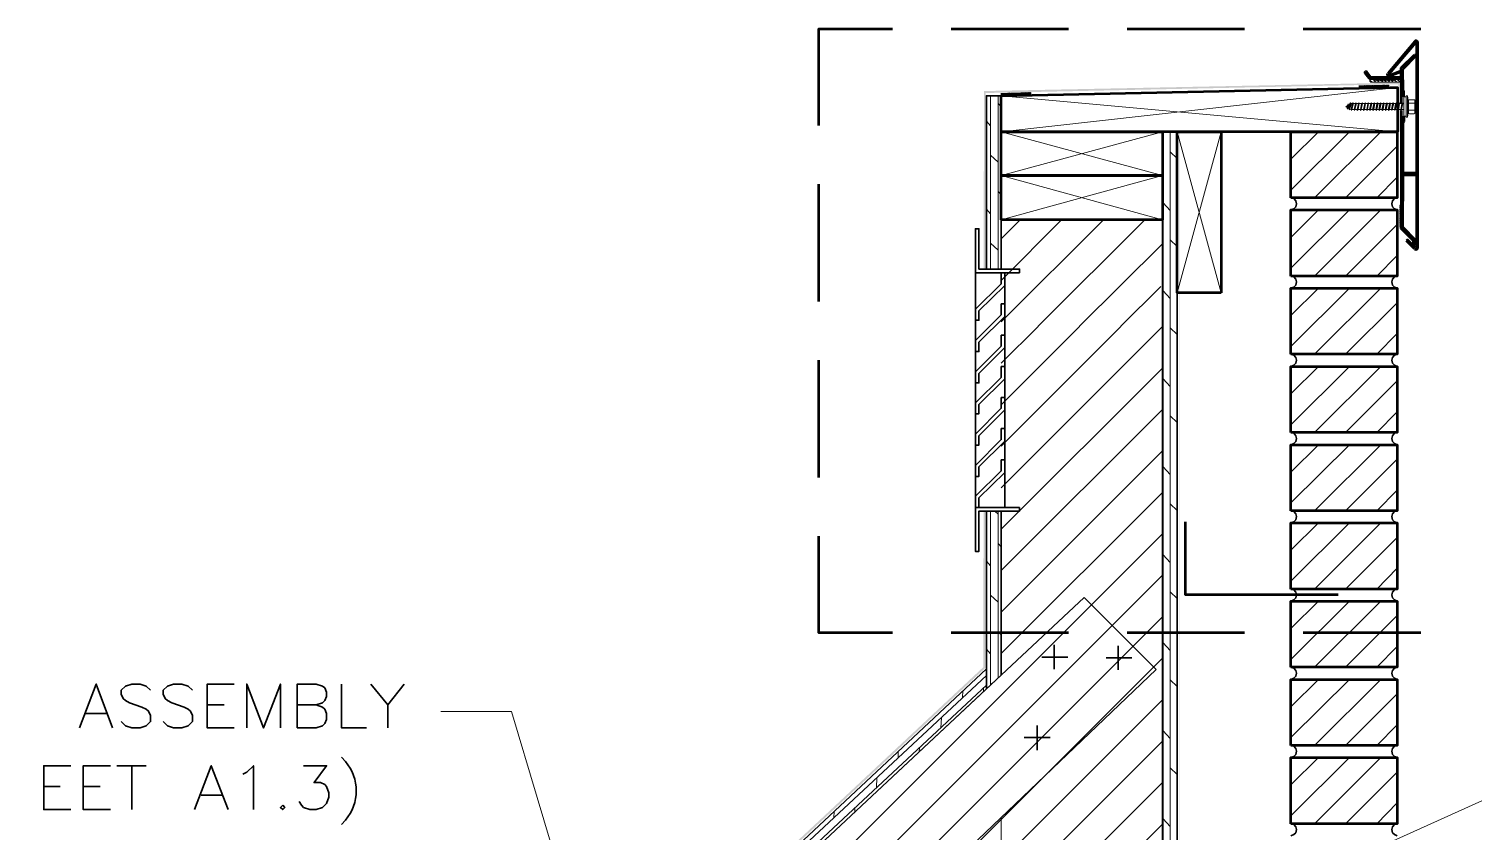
# Model space of a CAD drawing. Header units: inches. Extents: x 5 to 516, y -193 to 129.
# Drawn here: x 32.216 to 36.317, y -174.215 to -171.936 of the extents above; entities that cross this region are included whole.
import ezdxf

# ---------------------------------------------------------------- set-up
doc = ezdxf.new("R2010")
doc.units = ezdxf.units.IN
doc.header["$MEASUREMENT"] = 0
doc.layers.add('PDF7_Geometry', color=7, linetype='Continuous')
doc.layers.add('PDF7_Solid Fills', color=7, linetype='Continuous')

msp = doc.modelspace()

# ---------------------------------------------------------------- hatches: boundary and pattern name
at = {"layer": 'PDF7_Solid Fills', "transparency": 33554559}
for points in [[(34.9268853, -172.6180045), (34.9324409, -172.6180045), (34.9324418, -172.1180045), (36.0779975, -172.089117), (34.9279964, -172.112449)], [(36.0779974, -172.0891156), (34.9324418, -172.1180045), (36.0779974, -172.0935601), (36.1046638, -172.0935611), (36.1046627, -172.2280055), (36.109107, -172.2280057), (36.1091082, -172.0891168)], [(34.9257731, -173.7491172), (34.9313287, -173.7513394), (34.9313296, -173.3057838), (34.9268842, -173.3057838)], [(31.4013294, -176.5324494), (31.4002183, -176.538005), (31.9302195, -176.5580059), (34.9257754, -173.7491161), (31.9279961, -176.5535605)]]:
    msp.add_hatch(color=256, dxfattribs=at).paths.add_polyline_path(points)

# ---------------------------------------------------------------- linework, layer by layer
at = {"layer": 'PDF7_Geometry', "lineweight": 50}
for points in [[(34.4591073, -172.2102286), (34.4591073, -171.9357842), (34.6679962, -171.9357842)], [(34.8346634, -171.9357829), (35.1679968, -171.9357829)], [(35.3346635, -171.9357829), (35.6679968, -171.9357829)], [(35.8346635, -171.9357829), (36.1679969, -171.9357829)], [(36.1602186, -171.9746726), (36.1591075, -171.9713393), (36.1546631, -171.9691171), (36.1513297, -171.9713393), (36.0746631, -172.0624504)], [(36.1568863, -171.9746713), (36.1557752, -171.9746713), (36.1557752, -171.9735602), (36.1546641, -171.9746713), (36.0779974, -172.0646713)], [(36.1502183, -172.5602281), (36.1546627, -172.5624503), (36.1591072, -172.5602281), (36.1602183, -172.5568948), (36.1602183, -171.9746725)], [(36.1524395, -172.5568937), (36.1546617, -172.5580048), (36.1557728, -172.5568937), (36.1568839, -172.5557826), (36.1568839, -171.9746715)], [(36.1124413, -172.046894), (36.1502191, -172.0091162)], [(36.1535519, -172.0135598), (36.1168852, -172.0502265)], [(36.1502198, -172.0091155), (36.1535531, -172.0091155), (36.1546643, -172.0113377), (36.1535531, -172.01356)], [(36.0213294, -172.075784), (36.0102183, -172.0613396)], [(36.0102187, -172.061339), (36.0102187, -172.0591168), (36.0113298, -172.0568946), (36.0135521, -172.0568946), (36.0146632, -172.0580057)], [(36.0257736, -172.0724497), (36.0146625, -172.0580052)], [(36.0257736, -172.0780039), (36.0213292, -172.0757816)], [(36.0313301, -172.0780039), (36.0257745, -172.0780039)], [(36.0268858, -172.0735596), (36.0257747, -172.0724485)], [(36.109107, -172.0735596), (36.0268848, -172.0735596)], [(36.092441, -172.0768939), (36.0902188, -172.0802273), (36.0868855, -172.0768939), (36.0846633, -172.0802273), (36.082441, -172.0768939), (36.0791077, -172.0802273), (36.0768855, -172.0768939), (36.0746633, -172.0802273), (36.072441, -172.0768939), (36.0691077, -172.0802273), (36.0668855, -172.0768939), (36.0646633, -172.0802273), (36.0613299, -172.0768939), (36.0591077, -172.0802273), (36.0568855, -172.0768939), (36.0535521, -172.0802273), (36.0513299, -172.0768939), (36.0491077, -172.0802273), (36.0457744, -172.0768939), (36.0435521, -172.0802273), (36.0413299, -172.0768939), (36.0379966, -172.0802273), (36.0357744, -172.0768939), (36.0335521, -172.0802273)], [(36.0802193, -172.0702275), (36.0757748, -172.0702275), (36.0735526, -172.0668942), (36.0746637, -172.0624498)], [(36.077996, -172.064671), (36.077996, -172.0668932), (36.0791071, -172.0668932), (36.1091071, -172.0557821), (36.1102182, -172.0591154), (36.0802182, -172.0702265)], [(36.0924399, -172.0768939), (36.0946621, -172.0802273), (36.0968843, -172.078005)], [(36.1124403, -172.0813372), (36.1113292, -172.079115), (36.109107, -172.0780039), (36.0968848, -172.0780039)], [(36.109108, -172.0735609), (36.1113302, -172.0724498), (36.1124413, -172.0702275), (36.1124413, -172.0480053)], [(36.1124413, -172.0480062), (36.1124413, -172.0468951)], [(36.1124413, -172.0813382), (36.1124413, -172.1480049)], [(36.1179955, -172.109116), (36.1168844, -172.0502271)], [(36.1202176, -172.129117), (36.1202176, -172.1124503), (36.1179954, -172.1102281)], [(36.1179955, -172.1102282), (36.1179955, -172.1091171)], [(36.1124413, -172.1680059), (36.1124413, -172.4368948)], [(36.1202176, -172.1991157), (36.1179954, -172.2013379)], [(36.1179955, -172.20245), (36.1179955, -172.2013389)], [(36.1179955, -172.344671), (36.1179955, -172.2024488)], [(36.1202176, -172.1835608), (36.1202176, -172.1991163)], [(36.1168856, -172.4991171), (36.1179967, -172.3524504)], [(36.1179955, -172.3524496), (36.1179955, -172.3513385), (36.1191066, -172.3513385)], [(36.1191077, -172.3457832), (36.1179966, -172.3457832), (36.1179966, -172.3446721)], [(36.1524397, -172.3513388), (36.1546619, -172.3502277), (36.1546619, -172.3468943), (36.1524397, -172.3457832), (36.1191063, -172.3457832)], [(36.1524397, -172.3513374), (36.1191063, -172.3513374)], [(34.4591073, -172.7102287), (34.4591073, -172.3768953)], [(36.1124401, -172.4991172), (36.1135512, -172.4980061), (36.1102179, -172.4957839), (36.1135512, -172.4924505), (36.1102179, -172.4902283), (36.1135512, -172.4880061), (36.1102179, -172.4846727), (36.1135512, -172.4824505), (36.1102179, -172.4802283), (36.1135512, -172.476895), (36.1102179, -172.4746727), (36.1135512, -172.4724505), (36.1102179, -172.4702283), (36.1135512, -172.466895), (36.1102179, -172.4646727), (36.1135512, -172.4624505), (36.1102179, -172.4591172), (36.1135512, -172.456895), (36.1102179, -172.4546727), (36.1135512, -172.4513394), (36.1102179, -172.4491172), (36.1135512, -172.446895), (36.1102179, -172.4435616), (36.1135512, -172.4413394), (36.1102179, -172.4391172), (36.1124401, -172.436895)], [(36.1479954, -172.5391166), (36.1479954, -172.5380055), (36.1124399, -172.50245)], [(36.1124413, -172.5013392), (36.1124413, -172.499117)], [(36.1124413, -172.5024492), (36.1124413, -172.5013381)], [(36.1179955, -172.500227), (36.1168844, -172.4991159)], [(36.1535519, -172.5357834), (36.1179963, -172.5002278)], [(36.1524397, -172.5568948), (36.1302175, -172.5346726), (36.1279952, -172.5380059)], [(36.1502198, -172.5602269), (36.1279976, -172.5380046)], [(36.1535519, -172.535783), (36.1535519, -172.5468941), (36.1468852, -172.5491163), (36.1479963, -172.5391163)], [(34.4591073, -173.2102287), (34.4591073, -172.8768954)], [(35.9335518, -173.5435621), (35.5002184, -173.5435621), (35.5002184, -173.3357843)], [(34.6679967, -173.6513389), (34.4591078, -173.6513389), (34.4591078, -173.3768944)], [(35.1679968, -173.6513389), (34.8346634, -173.6513389)], [(35.6679968, -173.6513389), (35.3346635, -173.6513389)], [(36.1679969, -173.6513389), (35.8346635, -173.6513389)]]:
    msp.add_lwpolyline(points, dxfattribs=at)
at = {"layer": 'PDF7_Geometry', "lineweight": 15}
for points in [[(36.0302179, -172.0868947), (36.0235512, -172.0813391)], [(36.1124414, -172.0868947), (36.0268858, -172.0868947), (36.0235525, -172.0846724), (36.0235525, -172.0813391), (36.0268858, -172.0780058)], [(36.0335522, -172.0802283), (36.03133, -172.078006)], [(36.0402186, -172.0868947), (36.033552, -172.080228)], [(36.0502194, -172.0868947), (36.0435527, -172.080228)], [(36.06133, -172.0868947), (36.0535522, -172.080228)], [(36.0713307, -172.0868947), (36.063553, -172.080228)], [(36.0802193, -172.0868947), (36.0735526, -172.080228)], [(36.0902177, -172.0868947), (36.0835511, -172.080228)], [(36.1002185, -172.0868947), (36.0924407, -172.080228)], [(36.1102192, -172.0868947), (36.1024414, -172.080228)], [(34.9768842, -172.1213387), (34.9813287, -172.1257831), (34.9868842, -172.1191164)], [(34.9768843, -172.1235609), (34.9791065, -172.1257831), (34.9846621, -172.1191164)], [(34.9768844, -172.1191167), (34.9768844, -172.1180056)], [(36.1013289, -172.2280053), (34.9768844, -172.1257831), (34.9835511, -172.1191164)], [(34.9768844, -172.123561), (34.9813288, -172.1191165)], [(34.9768844, -172.1213388), (34.9791066, -172.1191166)], [(36.1024406, -172.1024496), (34.976885, -172.2280051)], [(34.9768864, -172.1191164), (34.9835531, -172.1257831), (34.9891086, -172.1191164)], [(34.9779951, -172.1191164), (34.9857729, -172.1257831), (34.9913285, -172.1191164)], [(34.9802195, -172.1191164), (34.9879973, -172.1257831), (34.9935529, -172.1191164)], [(34.9902172, -172.1257831), (34.9824394, -172.1191164)], [(34.9924416, -172.1257831), (34.9846638, -172.1191164)], [(34.9946637, -172.1257831), (34.9868859, -172.1191164)], [(34.9891073, -172.1257831), (34.9957739, -172.1180053)], [(34.9968858, -172.1257831), (34.9891081, -172.1191164)], [(34.9913294, -172.1257831), (34.9979961, -172.1180053)], [(34.999108, -172.1257831), (34.9913302, -172.1191164)], [(34.9935515, -172.1257831), (35.0002182, -172.1180053)], [(35.0013301, -172.1257831), (34.9935523, -172.1191164)], [(34.9957736, -172.1257831), (35.0024403, -172.1180053)], [(35.0035522, -172.1246709), (34.9968856, -172.1180042)], [(34.9979958, -172.1257831), (35.0046624, -172.1180053)], [(35.0057744, -172.1246709), (34.9991077, -172.1180042)], [(35.0002179, -172.1257831), (35.0068846, -172.1180053)], [(35.0079965, -172.1246709), (35.0013298, -172.1180042)], [(35.00244, -172.1246709), (35.0091067, -172.1180042)], [(35.0102186, -172.1246709), (35.003552, -172.1180042)], [(35.0046622, -172.1246709), (35.0113288, -172.1180042)], [(35.0124408, -172.1246709), (35.0057741, -172.1180042)], [(35.0068843, -172.1246709), (35.013551, -172.1180042)], [(35.0146629, -172.1246709), (35.0079962, -172.1180042)], [(35.0091064, -172.1246709), (35.0157731, -172.1180042)], [(35.016885, -172.1246709), (35.0102184, -172.1180042)], [(35.0113308, -172.1246709), (35.0179975, -172.1180042)], [(35.0191072, -172.1246709), (35.0124405, -172.1180042)], [(35.0135507, -172.1246709), (35.0202174, -172.1180042)], [(35.0213293, -172.1246709), (35.0146626, -172.1180042)], [(35.0157751, -172.1246709), (35.0224418, -172.1180042)], [(35.0235514, -172.1246709), (35.0168848, -172.1180042)], [(35.017995, -172.1246709), (35.0246616, -172.1180042)], [(35.0257736, -172.1246709), (35.0191069, -172.1180042)], [(35.0202194, -172.1246709), (35.026886, -172.1180042)], [(35.0279957, -172.1246709), (35.021329, -172.1180042)], [(35.0224415, -172.1246709), (35.0291082, -172.1180042)], [(35.0302178, -172.1246709), (35.0235512, -172.1180042)], [(35.0246636, -172.1246709), (35.0313303, -172.1180042)], [(35.03244, -172.1246709), (35.0257733, -172.1180042)], [(35.0268858, -172.1246709), (35.0335524, -172.1180042)], [(35.0346621, -172.1246709), (35.0279954, -172.1180042)], [(35.0291079, -172.1246709), (35.0346634, -172.1180042)], [(35.0368842, -172.1246709), (35.0302176, -172.1180042)], [(35.03133, -172.1246709), (35.0368856, -172.1180042)], [(35.0324419, -172.1180042), (35.0391086, -172.1246709), (35.0457753, -172.1180042)], [(35.0335522, -172.1246709), (35.0391077, -172.1180042)], [(35.0346618, -172.1180042), (35.0413285, -172.1246709), (35.0479952, -172.1168931)], [(35.0357743, -172.1246709), (35.0413298, -172.1180042)], [(35.0368862, -172.1180042), (35.0435529, -172.1246709), (35.0502195, -172.1168931)], [(35.0379964, -172.1246709), (35.043552, -172.1180042)], [(35.0391061, -172.1180042), (35.0457727, -172.1246709), (35.0524394, -172.1168931)], [(35.0413305, -172.1180042), (35.0479971, -172.1246709), (35.0546638, -172.1168931)], [(35.0435526, -172.1180042), (35.0502193, -172.1246709), (35.0568859, -172.1168931)], [(35.0457747, -172.1180042), (35.0524414, -172.1246709), (35.0591081, -172.1168931)], [(35.0479969, -172.1180042), (35.0546635, -172.1246709), (35.0613302, -172.1168931)], [(35.050219, -172.1168943), (35.0568857, -172.123561), (35.0613301, -172.1191165)], [(35.0602177, -172.123561), (35.05244, -172.1168943)], [(35.0546633, -172.1168943), (35.0613299, -172.123561), (35.0613299, -172.1224499)], [(35.0613299, -172.1213388), (35.0568855, -172.1168944)], [(35.0613299, -172.1191167), (35.0591077, -172.1168945)], [(35.0591078, -172.123561), (35.06133, -172.1213387)], [(35.9935513, -172.098005), (36.000218, -172.1046717), (36.0057735, -172.098005)], [(35.9935514, -172.1002273), (35.9979959, -172.1046717), (36.0035514, -172.098005)], [(35.9935515, -172.1024495), (35.9957737, -172.1046717), (36.0013293, -172.098005)], [(35.9935516, -172.0980053), (35.9935516, -172.0968942)], [(35.9935516, -172.1046717), (35.9991072, -172.098005)], [(35.9935516, -172.1024496), (35.997996, -172.0980051)], [(35.9935516, -172.1002275), (35.9957738, -172.0980052)], [(36.0024401, -172.1046717), (35.9946623, -172.098005)], [(36.0046623, -172.1046717), (35.9968845, -172.098005)], [(36.0068844, -172.1046717), (35.9991066, -172.098005)], [(36.0091065, -172.1046717), (36.0013287, -172.098005)], [(36.0013302, -172.1046717), (36.0079969, -172.0968939)], [(36.0035523, -172.1046717), (36.010219, -172.0968939)], [(36.0113309, -172.1046717), (36.0035531, -172.098005)], [(36.0135508, -172.1046717), (36.005773, -172.098005)], [(36.0057745, -172.1046717), (36.0124411, -172.0968939)], [(36.0079966, -172.1046717), (36.0146633, -172.0968939)], [(36.0157752, -172.1035618), (36.0079974, -172.0968951)], [(36.017995, -172.1035618), (36.0102173, -172.0968951)], [(36.0102187, -172.1046717), (36.0168854, -172.0968939)], [(36.0124408, -172.1046717), (36.0191075, -172.0968939)], [(36.0202194, -172.1035618), (36.0124417, -172.0968951)], [(36.014663, -172.1035618), (36.0213296, -172.0968951)], [(36.0224416, -172.1035618), (36.0146638, -172.0968951)], [(36.0168851, -172.1035618), (36.0235518, -172.0968951)], [(36.0246637, -172.1035618), (36.017997, -172.0968951)], [(36.0191072, -172.1035618), (36.0257739, -172.0968951)], [(36.0268858, -172.1035618), (36.0202192, -172.0968951)], [(36.0213294, -172.1035618), (36.027996, -172.0968951)], [(36.029108, -172.1035618), (36.0224413, -172.0968951)], [(36.0235515, -172.1035618), (36.0302182, -172.0968951)], [(36.0313301, -172.1035618), (36.0246634, -172.0968951)], [(36.0257736, -172.1035618), (36.0324403, -172.0968951)], [(36.0335522, -172.1035618), (36.0268856, -172.0968951)], [(36.0279958, -172.1035618), (36.0346624, -172.0968951)], [(36.0357744, -172.1035618), (36.0291077, -172.0968951)], [(36.0302179, -172.1035618), (36.0368846, -172.0968951)], [(36.0379965, -172.1035618), (36.0313298, -172.0968951)], [(36.03244, -172.1035618), (36.0391067, -172.0968951)], [(36.0402186, -172.1035618), (36.033552, -172.0968951)], [(36.0346622, -172.1035618), (36.0413288, -172.0968951)], [(36.0424408, -172.1035618), (36.0357741, -172.0968951)], [(36.0368843, -172.1035618), (36.043551, -172.0968951)], [(36.0446629, -172.1035618), (36.0379962, -172.0968951)], [(36.0391087, -172.1035618), (36.0457754, -172.0968951)], [(36.046885, -172.1035618), (36.0402184, -172.0968951)], [(36.0413286, -172.1035618), (36.0479952, -172.0968951)], [(36.0491072, -172.1035618), (36.0424405, -172.0968951)], [(36.043553, -172.1035618), (36.0491085, -172.0968951)], [(36.0513293, -172.1035618), (36.0446626, -172.0968951)], [(36.0457728, -172.1035618), (36.0513284, -172.0968951)], [(36.0468848, -172.0968951), (36.0535514, -172.1035618), (36.0602181, -172.095784)], [(36.0479972, -172.1035618), (36.0535528, -172.0968951)], [(36.0491069, -172.0968951), (36.0557736, -172.1035618), (36.0624402, -172.095784)], [(36.0502194, -172.1035618), (36.0557749, -172.0968951)], [(36.051329, -172.0968951), (36.0579957, -172.1035618), (36.0646624, -172.095784)], [(36.0524415, -172.1035618), (36.057997, -172.0968951)], [(36.0535511, -172.0968951), (36.0602178, -172.1035618), (36.0668845, -172.095784)], [(36.0557733, -172.0968951), (36.0624399, -172.1035618), (36.0691066, -172.095784)], [(36.0579954, -172.0968951), (36.0646621, -172.1035618), (36.0713287, -172.095784)], [(36.0602198, -172.0957829), (36.0668865, -172.1024496), (36.0735531, -172.0957829)], [(36.0624397, -172.0957829), (36.0691063, -172.1024496), (36.075773, -172.0957829)], [(36.0646641, -172.0957829), (36.0713307, -172.1024496), (36.0779974, -172.0957829)], [(36.0668839, -172.0957829), (36.0735506, -172.1024496), (36.0779951, -172.0980051)], [(36.0691083, -172.0957829), (36.075775, -172.1024496), (36.0779972, -172.1002274)], [(36.0713305, -172.0957829), (36.0779971, -172.1024496), (36.0779971, -172.1013385)], [(36.0779971, -172.1002275), (36.0735527, -172.095783)], [(36.0779971, -172.0980053), (36.0757749, -172.0957831)], [(34.9468845, -172.6180045), (34.9468845, -172.1257823)], [(34.9768844, -172.1568929), (34.9679955, -172.1480041)], [(34.9679959, -172.6180045), (34.9679959, -172.1257823)], [(35.9579963, -172.1580064), (35.9591074, -172.1546731), (35.9557741, -172.1568953)], [(35.9557754, -172.1568929), (35.9579976, -172.1580041)], [(35.9579952, -172.1580051), (35.9602174, -172.1635607), (35.9624397, -172.1602274)], [(35.9624406, -172.1602265), (35.9635517, -172.1524487), (35.9624406, -172.1491153), (35.9591072, -172.1546709)], [(35.9624395, -172.1491166), (35.9602173, -172.1635611)], [(35.9624395, -172.1602273), (35.9635506, -172.1613384)], [(35.9646638, -172.1513394), (35.9635527, -172.1613394), (35.9646638, -172.1657838), (35.966886, -172.1635616), (35.9702193, -172.1646727)], [(35.9646639, -172.1513387), (35.9635528, -172.1524499)], [(35.9668847, -172.16356), (35.9702181, -172.1480044), (35.969107, -172.1457822), (35.9646625, -172.1513378)], [(35.9691081, -172.1457823), (35.9646637, -172.1657823)], [(35.9702181, -172.1480044), (35.9735514, -172.1480044)], [(35.9702181, -172.1646715), (35.9713292, -172.1680049), (35.9724403, -172.1646715)], [(35.9735524, -172.1480044), (35.9702191, -172.1646711)], [(35.9713303, -172.1680059), (35.9757747, -172.1457836), (35.9735525, -172.1480059)], [(35.98244, -172.1480044), (35.9768845, -172.1480044), (35.97244, -172.1646711)], [(35.9724402, -172.1646715), (35.9791069, -172.1646715)], [(35.9757745, -172.1457823), (35.9768857, -172.1480045)], [(35.9768845, -172.1646715), (35.9791067, -172.1657826)], [(35.9835531, -172.1468945), (35.9779976, -172.1480056)], [(35.9791066, -172.1646715), (35.9802177, -172.1680049), (35.9813288, -172.1646715)], [(35.9824409, -172.1480044), (35.9791076, -172.1646711)], [(35.9802188, -172.1680059), (35.9846632, -172.1457836), (35.982441, -172.1480059)], [(35.985773, -172.1480044), (35.9813286, -172.1646711)], [(35.9813287, -172.1646715), (35.9879954, -172.1646715)], [(35.9846631, -172.1457823), (35.9857742, -172.1480045), (35.9913297, -172.1480045)], [(35.9913295, -172.1480044), (35.9879961, -172.1646711)], [(35.9879974, -172.1680059), (35.993553, -172.1457836), (35.9913307, -172.1480059)], [(35.9879974, -172.1646715), (35.9879974, -172.1680049), (35.9902196, -172.1646715)], [(35.9902173, -172.1646715), (35.9968839, -172.1646715)], [(35.9935516, -172.1480044), (35.9902183, -172.1646711)], [(35.9935516, -172.1457823), (35.9935516, -172.1480045), (36.0002183, -172.1480045)], [(36.000218, -172.1480044), (35.9968847, -172.1646711)], [(35.9968859, -172.1680059), (36.0024415, -172.1457836), (36.0002193, -172.1480059)], [(35.9968859, -172.1646715), (35.9968859, -172.1680049), (35.9991081, -172.1646715)], [(36.0024401, -172.1480044), (35.9991068, -172.1646711)], [(35.9991081, -172.1646715), (36.0057747, -172.1646715)], [(36.0024401, -172.1457823), (36.0024401, -172.1480045), (36.0091068, -172.1480045)], [(36.0091065, -172.1480044), (36.0057732, -172.1646711)], [(36.0057745, -172.1680059), (36.01133, -172.1457836), (36.0091078, -172.1480059)], [(36.0057745, -172.1646715), (36.0057745, -172.1680049), (36.0079967, -172.1646715)], [(36.0079966, -172.1646715), (36.0146633, -172.1646715)], [(36.0113309, -172.1480044), (36.0079976, -172.1646711)], [(36.0113309, -172.1457823), (36.0113309, -172.1480045), (36.0179976, -172.1480045)], [(36.017995, -172.1480044), (36.0146617, -172.1646711)], [(36.014663, -172.1680059), (36.0202185, -172.1457836), (36.0179963, -172.1480059)], [(36.014663, -172.1646715), (36.014663, -172.1680049), (36.0168852, -172.1646715)], [(36.0168851, -172.1646715), (36.0224407, -172.1646715)], [(36.0202194, -172.1480044), (36.0168861, -172.1646711)], [(36.0202194, -172.1457823), (36.0202194, -172.1480045), (36.0268861, -172.1480045)], [(36.0268858, -172.1480044), (36.0224414, -172.1646711)], [(36.0224416, -172.1646715), (36.0235527, -172.1680049), (36.0257749, -172.1646715)], [(36.0235515, -172.1680059), (36.027996, -172.1457836), (36.0268848, -172.1480059)], [(36.0257736, -172.1646715), (36.0313292, -172.1646715)], [(36.029108, -172.1480044), (36.0257746, -172.1646711)], [(36.0279958, -172.1457823), (36.0291069, -172.1480045), (36.0346624, -172.1480045)], [(36.0346622, -172.1480044), (36.0313288, -172.1646711)], [(36.0313301, -172.1646715), (36.0324412, -172.1680049), (36.0346634, -172.1646715)], [(36.03244, -172.1680059), (36.0368845, -172.1457836), (36.0346623, -172.1480059)], [(36.0346622, -172.1646715), (36.0402177, -172.1646715)], [(36.0379965, -172.1480044), (36.0346632, -172.1646711)], [(36.0368843, -172.1457823), (36.0379954, -172.1480045), (36.043551, -172.1480045)], [(36.0402186, -172.1646715), (36.0413297, -172.1680049), (36.043552, -172.1646715)], [(36.043553, -172.1480044), (36.0402196, -172.1646711)], [(36.0413286, -172.1680059), (36.045773, -172.1457836), (36.0435508, -172.1480059)], [(36.046885, -172.1480044), (36.0435517, -172.1646711)], [(36.043553, -172.1646715), (36.0491085, -172.1646715)], [(36.0457728, -172.1457823), (36.0468839, -172.1480045), (36.0524395, -172.1480045)], [(36.0491072, -172.1646715), (36.0502183, -172.1680049), (36.0524405, -172.1646715)], [(36.0524415, -172.1480044), (36.0491082, -172.1646711)], [(36.0502194, -172.1680059), (36.0546638, -172.1457836), (36.0524416, -172.1480059)], [(36.0557736, -172.1480044), (36.0524402, -172.1646711)], [(36.0524415, -172.1646715), (36.057997, -172.1646715)], [(36.0546636, -172.1457823), (36.0557747, -172.1480045), (36.0613303, -172.1480045)], [(36.0579957, -172.1646715), (36.0591068, -172.1680049), (36.061329, -172.1646715)], [(36.06133, -172.1480044), (36.0579967, -172.1646711)], [(36.0591079, -172.1680059), (36.0635523, -172.1457836), (36.0613301, -172.1480059)], [(36.0646621, -172.1480044), (36.0613287, -172.1646711)], [(36.06133, -172.1646715), (36.0668856, -172.1646715)], [(36.0635521, -172.1457823), (36.0646633, -172.1480045), (36.0702188, -172.1480045)], [(36.0702185, -172.1480044), (36.0668852, -172.1646711)], [(36.0668865, -172.1646715), (36.0679976, -172.1680049), (36.0702198, -172.1646715)], [(36.0679964, -172.1680059), (36.0724409, -172.1457836), (36.0702186, -172.1480059)], [(36.0735506, -172.1480044), (36.0702173, -172.1646711)], [(36.0702185, -172.1646715), (36.0757741, -172.1646715)], [(36.0724407, -172.1457823), (36.0735518, -172.1480045), (36.0791073, -172.1480045)], [(36.0791071, -172.1480044), (36.0757737, -172.1646711)], [(36.075775, -172.1646715), (36.0768861, -172.1680049), (36.0791083, -172.1646715)], [(36.0768849, -172.1680059), (36.0813294, -172.1457836), (36.0791072, -172.1480059)], [(36.0791071, -172.1646715), (36.0846626, -172.1646715)], [(36.0824414, -172.1480044), (36.0791081, -172.1646711)], [(36.0813292, -172.1457823), (36.0824403, -172.1480045), (36.0879959, -172.1480045)], [(36.0879956, -172.1480044), (36.0846623, -172.1646711)], [(36.0846635, -172.1646715), (36.0857746, -172.1680049), (36.0868858, -172.1646715)], [(36.0857735, -172.1680059), (36.0902179, -172.1457836), (36.0879957, -172.1480059)], [(36.0913299, -172.1480044), (36.0868855, -172.1646711)], [(36.0868857, -172.1646715), (36.0935523, -172.1646715)], [(36.0902177, -172.1457823), (36.0913288, -172.1480045), (36.0968844, -172.1480045)], [(36.0968841, -172.1480044), (36.0935508, -172.1646711)], [(36.0935521, -172.1646715), (36.0946632, -172.1680049), (36.0957743, -172.1646715)], [(36.0946643, -172.1680059), (36.0991087, -172.1457836), (36.0968865, -172.1480059)], [(36.1002185, -172.1480044), (36.095774, -172.1646711)], [(36.0957742, -172.1646715), (36.1024409, -172.1646715)], [(36.0991085, -172.1457823), (36.1002196, -172.1480045), (36.1057752, -172.1480045)], [(36.1024406, -172.1680059), (36.1079961, -172.1457836), (36.1057739, -172.1480059)], [(36.1024406, -172.1646715), (36.1024406, -172.1680049), (36.1046628, -172.1646715)], [(36.1057749, -172.1480044), (36.1024416, -172.1646711)], [(36.1046627, -172.1646715), (36.1113294, -172.1646715)], [(36.107997, -172.1480044), (36.1046637, -172.1646711)], [(36.107997, -172.1457823), (36.107997, -172.1480045), (36.1124415, -172.1480045)], [(36.1113291, -172.1680059), (36.1168847, -172.1457836), (36.1146624, -172.1480059)], [(36.1113291, -172.1646715), (36.1113291, -172.1680049), (36.1135513, -172.1646715)], [(36.1146634, -172.1480044), (36.1113301, -172.1646711)], [(36.1124413, -172.1480044), (36.1146635, -172.1480044)], [(36.1135512, -172.1646715), (36.1202179, -172.1646715)], [(36.1168856, -172.1480044), (36.1135522, -172.1646711)], [(36.1168856, -172.1457823), (36.1168856, -172.1480045), (36.1202189, -172.1480045)], [(36.1202176, -172.1835596), (36.1202176, -172.1291152), (36.1268843, -172.1291152)], [(36.1202176, -172.1602273), (36.1202176, -172.1646717)], [(36.1202176, -172.1646715), (36.1202176, -172.1680049)], [(36.1268863, -172.1257831), (36.1302196, -172.1257831)], [(36.1302196, -172.1868951), (36.1268863, -172.1868951), (36.1268863, -172.125784)], [(36.1302184, -172.1257831), (36.1335517, -172.1480053)], [(36.1302184, -172.1868951), (36.1302184, -172.125784)], [(36.1302194, -172.1868948), (36.1335527, -172.1657837), (36.1335527, -172.148006)], [(36.1335526, -172.1446723), (36.1335526, -172.1457834), (36.1357748, -172.1468945), (36.1491082, -172.1468945)], [(36.1335526, -172.1646714), (36.1335526, -172.1657826), (36.1357748, -172.1668937), (36.1491082, -172.1668937)], [(36.1335527, -172.1491159), (36.1335527, -172.1391159), (36.1335527, -172.1368937), (36.1357749, -172.1368937)], [(36.1335527, -172.1491166), (36.1335527, -172.1468944), (36.1357749, -172.1468944)], [(36.1357748, -172.1368938), (36.1491082, -172.1368938)], [(36.1491075, -172.1768945), (36.1513297, -172.1757834), (36.1513297, -172.1746723), (36.1513297, -172.1391167)], [(36.1513297, -172.1446724), (36.1513297, -172.1457835), (36.1491075, -172.1468946)], [(36.1513297, -172.1646715), (36.1513297, -172.1657826), (36.1491075, -172.1668938), (36.1513297, -172.1668938), (36.1513297, -172.169116)], [(36.1491076, -172.1368938), (36.1513298, -172.1368938), (36.1513298, -172.139116)], [(36.1491076, -172.1468945), (36.1513298, -172.1468945), (36.1513298, -172.1491167)], [(34.9468845, -172.2113386), (34.9346623, -172.1980052)], [(36.1202176, -172.1668937), (36.1202176, -172.1680048)], [(36.1202176, -172.1835608), (36.1268843, -172.1835608)], [(36.1335526, -172.1746722), (36.1335526, -172.1757833), (36.1357748, -172.1768944), (36.1491082, -172.1768944)], [(36.1335527, -172.1657837), (36.1335527, -172.1746726)], [(36.1335527, -172.1691158), (36.1335527, -172.1668936), (36.1357749, -172.1668936)], [(34.9768839, -172.4780052), (35.4346617, -172.3524496), (34.9768839, -172.2280051)], [(35.4346617, -172.2280057), (34.9768839, -172.3524501), (35.4346617, -172.4780057)], [(35.4368861, -182.8946732), (35.4368861, -172.2280057)], [(35.4568852, -182.8946732), (35.4568852, -172.2280057)], [(35.6013283, -172.2280057), (35.4768839, -172.6857835)], [(35.4768844, -172.2280057), (35.6013289, -172.6857835)], [(35.7991071, -172.3935602), (35.9657738, -172.2280046)], [(35.7991071, -172.3057826), (35.877996, -172.2280048)], [(35.8668856, -172.4157838), (36.0546633, -172.228006)], [(35.4768844, -172.3035604), (35.4568844, -172.2846715)], [(35.9546632, -172.4157838), (36.1013298, -172.2691171)], [(34.9679959, -172.3146711), (34.9468848, -172.2946711)], [(35.4368861, -172.3468931), (35.4346638, -172.345782)], [(36.043553, -172.4157838), (36.1013307, -172.3568949)], [(34.9768844, -172.406893), (34.9679955, -172.3980041)], [(34.9468845, -172.4613386), (34.9346623, -172.4480053)], [(35.4568852, -172.4513379), (35.4368852, -172.4302268)], [(35.7991071, -172.6157824), (35.9657738, -172.4502268)], [(35.7991071, -172.5280048), (35.877996, -172.450227)], [(35.8668856, -172.638006), (36.0546633, -172.4502282)], [(34.9768844, -172.7680041), (35.2668844, -172.4780041)], [(34.9768844, -172.6502266), (35.1479955, -172.4780044)], [(34.9768844, -172.5324491), (35.0302177, -172.4780046)], [(35.0813291, -172.780227), (35.3846625, -172.4780047)], [(35.9546632, -172.638006), (36.1013298, -172.4913393)], [(34.9679959, -172.5646711), (34.9468848, -172.5446711)], [(35.1991066, -172.780227), (35.4335511, -172.5468936)], [(35.4768844, -172.5535605), (35.4568844, -172.5346716)], [(35.4368861, -172.5968932), (35.4346638, -172.5957821)], [(36.043553, -172.638006), (36.1013307, -172.5791171)], [(35.3168864, -172.780227), (35.4302198, -172.6680047)], [(35.4568852, -172.7013379), (35.4368852, -172.6802268)], [(35.7991071, -172.8380047), (35.9657738, -172.6724491)], [(35.7991071, -172.7502271), (35.877996, -172.6724493)], [(35.8668856, -172.8602282), (36.0546633, -172.6724504)], [(35.9546632, -172.8602282), (36.1013298, -172.7135616)], [(34.9768844, -173.2391164), (35.4346622, -172.7813386)], [(34.9768844, -173.1213389), (35.3168844, -172.7813389)], [(34.9768844, -173.0035614), (35.1991066, -172.7813392)], [(34.9768844, -172.8857839), (35.0813288, -172.7813394)], [(35.4768844, -172.8035605), (35.4568844, -172.7846716)], [(36.043553, -172.8602282), (36.1013307, -172.8013393)], [(35.4368861, -172.8468932), (35.4346638, -172.8457821)], [(34.9768844, -173.3568939), (35.4346622, -172.8991162)], [(35.0013301, -174.7335601), (39.0824416, -172.8913377), (39.5824417, -172.8913377)], [(35.7991071, -173.0602269), (35.9657738, -172.8946713)], [(35.7991071, -172.9724493), (35.877996, -172.8946715)], [(35.8668856, -173.0824505), (36.0546633, -172.8946727)], [(35.4568852, -172.9513379), (35.4368852, -172.9302268)], [(35.9546632, -173.0824505), (36.1013298, -172.9357838)], [(34.9768844, -173.4746715), (35.4346622, -173.0168937)], [(36.043553, -173.0824505), (36.1013307, -173.0235616)], [(35.4768844, -173.0535605), (35.4568844, -173.0346716)], [(35.4368861, -173.0968932), (35.4346638, -173.0957821)], [(34.9768844, -173.592449), (35.4346622, -173.1346712)], [(35.7991071, -173.2824491), (35.9657738, -173.1168936)], [(35.7991071, -173.1946715), (35.877996, -173.1168937)], [(35.8668856, -173.3046727), (36.0546633, -173.1168949)], [(35.4568852, -173.2013379), (35.4368852, -173.1802268)], [(35.9546632, -173.3046727), (36.1013298, -173.158006)], [(34.9768844, -173.7102288), (35.4346622, -173.252451)], [(36.043553, -173.3046727), (36.1013307, -173.2457838)], [(34.9468845, -173.7991163), (34.9468845, -173.3057829)], [(34.9679959, -173.3146712), (34.959107, -173.3057823)], [(34.9679959, -173.7791171), (34.9679959, -173.3057838)], [(35.4768844, -173.3035605), (35.4568844, -173.2846716)], [(35.4368861, -173.3468932), (35.4346638, -173.3457821)], [(35.7991071, -173.5046714), (35.9657738, -173.3391158)], [(35.7991071, -173.4168938), (35.877996, -173.339116)], [(35.8668856, -173.526895), (36.0546633, -173.3391172)], [(32.0635518, -176.7413388), (35.4346631, -173.3702276)], [(35.9546632, -173.526895), (36.1013298, -173.3802283)], [(34.9768844, -173.406893), (34.9679955, -173.3980042)], [(35.4568852, -173.4513379), (35.4368852, -173.4302268)], [(34.9468845, -173.4613387), (34.9346623, -173.4480053)], [(36.043553, -173.526895), (36.1013307, -173.4680061)], [(32.1768851, -176.7457831), (35.4346631, -173.4880051)], [(35.4168839, -173.7557829), (35.2124394, -173.5513384), (31.8135504, -176.7313387)], [(34.9679959, -173.5646712), (34.9468848, -173.5446712)], [(35.4768844, -173.5535605), (35.4568844, -173.5346716)], [(35.4368861, -173.5968932), (35.4346638, -173.5957821)], [(35.7991071, -173.7268936), (35.9657738, -173.561338)], [(35.7991071, -173.639116), (35.877996, -173.5613382)], [(35.8668856, -173.7491172), (36.0546633, -173.5613394)], [(32.4513285, -176.5891172), (35.4346622, -173.6057835)], [(35.9546632, -173.7491172), (36.1013298, -173.6024505)], [(34.9768844, -173.6568931), (34.9679955, -173.6480042)], [(35.4568852, -173.701338), (35.4368852, -173.6802269)], [(34.9468845, -173.7113387), (34.9346623, -173.6980054)], [(36.043553, -173.7491172), (36.1013307, -173.6902283)], [(32.5646618, -176.5935614), (35.434662, -173.7235613)], [(31.7624405, -176.7302282), (34.934663, -173.7724501)], [(31.7913282, -176.7313392), (34.9346619, -173.8002279)], [(34.9502188, -173.7968942), (34.9468855, -173.7946719)], [(35.4768844, -173.8035606), (35.4568844, -173.7846717)], [(35.7991071, -173.9491159), (35.9657738, -173.7835603)], [(35.7991071, -173.8613383), (35.877996, -173.7835605)], [(35.8668856, -173.9713394), (36.0546633, -173.7835616)], [(32.6779973, -176.5980057), (35.4346642, -173.8413388)], [(34.8668855, -173.8346727), (34.8679966, -173.8157838)], [(34.9268853, -173.8180055), (34.9268853, -173.8080055)], [(35.4368861, -173.8468933), (35.4346638, -173.8457822)], [(35.9546632, -173.9713394), (36.1013298, -173.8246728)], [(33.8046634, -174.6080062), (33.5857745, -173.8746729), (33.3857745, -173.8746729)], [(34.8057735, -173.9213381), (34.8068846, -173.8924492)], [(36.043553, -173.9713394), (36.1013307, -173.9124505)], [(32.7924405, -176.6024499), (35.4346628, -173.9591163)], [(35.4568852, -173.951338), (35.4368852, -173.9302269)], [(34.6846616, -174.0057836), (34.6846616, -173.9880058)], [(34.7435515, -173.9891165), (34.7446626, -173.9780054)], [(35.7991071, -174.1713381), (35.9657738, -174.0057825)], [(35.7991071, -174.0835605), (35.877996, -174.0057827)], [(35.8668856, -174.1935617), (36.0546633, -174.0057839)], [(35.4768844, -174.0535606), (35.4568844, -174.0346717)], [(35.9546632, -174.1935617), (36.1013298, -174.046895)], [(32.9057738, -176.6068942), (35.4346628, -174.0768941)], [(34.6224419, -174.0913391), (34.623553, -174.0624502)], [(35.4368861, -174.0968933), (35.4346638, -174.0957822)], [(34.5013301, -174.1757824), (34.5024412, -174.1591157)], [(34.5613299, -174.1602274), (34.5613299, -174.1491163)], [(36.043553, -174.1935617), (36.1013307, -174.1346728)], [(33.019107, -176.6113385), (35.4346628, -174.1946716)], [(34.9768844, -174.1768946), (34.9768844, -176.9780058)], [(35.4568852, -174.201338), (35.4368852, -174.1802269)]]:
    msp.add_lwpolyline(points, dxfattribs=at)
at = {"layer": 'PDF7_Geometry', "lineweight": 50}
for points in [[(34.9768844, -172.2280057), (34.9768844, -172.1257835), (36.0813289, -172.1024501), (36.10244, -172.1024501), (36.10244, -172.2280057)], [(34.9768839, -172.3524501), (34.9768839, -172.2280057), (35.4346617, -172.2280057), (35.4346617, -172.3524501)], [(35.6013289, -172.6857835), (35.4768844, -172.6857835), (35.4768844, -172.2280057), (35.6013289, -172.2280057)], [(35.7991071, -172.4157835), (35.7991071, -172.2280057), (36.1013294, -172.2280057), (36.1013294, -172.4157835)], [(34.9768839, -172.4780052), (34.9768839, -172.3524496), (35.4346617, -172.3524496), (35.4346617, -172.4780052)], [(35.7991071, -172.6380057), (35.7991071, -172.4502279), (36.1013294, -172.4502279), (36.1013294, -172.6380057)], [(35.7991071, -172.860228), (35.7991071, -172.6724502), (36.1013294, -172.6724502), (36.1013294, -172.860228)], [(35.7991071, -173.0824502), (35.7991071, -172.8946724), (36.1013294, -172.8946724), (36.1013294, -173.0824502)], [(35.7991071, -173.3046724), (35.7991071, -173.1168947), (36.1013294, -173.1168947), (36.1013294, -173.3046724)], [(35.7991071, -173.5268947), (35.7991071, -173.3391169), (36.1013294, -173.3391169), (36.1013294, -173.5268947)], [(35.7991071, -173.7491169), (35.7991071, -173.5613391), (36.1013294, -173.5613391), (36.1013294, -173.7491169)], [(35.7991071, -173.9713392), (35.7991071, -173.7835614), (36.1013294, -173.7835614), (36.1013294, -173.9713392)], [(35.7991071, -174.1935614), (35.7991071, -174.0057836), (36.1013294, -174.0057836), (36.1013294, -174.1935614)]]:
    msp.add_lwpolyline(points, close=True, dxfattribs=at)
at = {"layer": 'PDF7_Geometry', "lineweight": 15}
for points in [[(34.9768855, -172.1191168), (34.9768855, -172.1257835), (35.0613299, -172.1235612), (35.0613299, -172.1168946)], [(35.9935527, -172.0980054), (35.9935527, -172.1046721), (36.0779971, -172.1024499), (36.0779971, -172.0957832)]]:
    msp.add_lwpolyline(points, close=True, dxfattribs=at)
at = {"layer": 'PDF7_Geometry', "lineweight": 35}
for points in [[(34.9346616, -172.6180045), (34.9346616, -172.1257823), (34.9768839, -172.1257823), (34.9768839, -172.6180045)], [(35.4346639, -172.2280057), (35.4346639, -182.8946732), (35.4768862, -182.8946732), (35.4768862, -172.2280057)], [(35.0291079, -172.6291152), (34.9035523, -172.6291152), (34.9035523, -172.5035596), (34.9135523, -172.5035596), (34.9135523, -172.6180041), (35.0291079, -172.6180041)], [(34.9768844, -172.6291152), (34.9768844, -172.6602263), (34.9035511, -172.7324485), (34.9035511, -172.7635597), (34.9135511, -172.7635597), (34.9135511, -172.736893), (34.9868844, -172.6646708), (34.9868844, -172.6291152)], [(34.9035518, -173.2957819), (34.9035518, -172.6291152), (34.9868851, -172.6291152), (34.9868851, -173.2957819)], [(34.9768844, -172.7168928), (34.9768844, -172.7480039), (34.9035511, -172.8213373), (34.9035511, -172.8524484), (34.9135511, -172.8524484), (34.9135511, -172.8257817), (34.9868844, -172.7524484), (34.9868844, -172.7168928)], [(34.9768844, -172.8057826), (34.9768844, -172.8368937), (34.9035511, -172.9102271), (34.9035511, -172.9413382), (34.9135511, -172.9413382), (34.9135511, -172.9146715), (34.9868844, -172.8413382), (34.9868844, -172.8057826)], [(34.9768844, -172.8946724), (34.9768844, -172.9257835), (34.9035511, -172.9980058), (34.9035511, -173.0291169), (34.9135511, -173.0291169), (34.9135511, -173.0024502), (34.9868844, -172.930228), (34.9868844, -172.8946724)], [(34.9768844, -172.98245), (34.9768844, -173.0135611), (34.9035511, -173.0868945), (34.9035511, -173.1180056), (34.9135511, -173.1180056), (34.9135511, -173.0913389), (34.9868844, -173.0180056), (34.9868844, -172.98245)], [(34.9768844, -173.0713398), (34.9768844, -173.1024509), (34.9035511, -173.1757843), (34.9035511, -173.2068954), (34.9135511, -173.2068954), (34.9135511, -173.1802287), (34.9868844, -173.1068954), (34.9868844, -173.0713398)], [(34.9768844, -173.1602274), (34.9768844, -173.1913385), (34.9035511, -173.2635607), (34.9035511, -173.2957829), (34.9135511, -173.2957829), (34.9135511, -173.2680051), (34.9868844, -173.1957829), (34.9868844, -173.1602274)], [(35.0291079, -173.2957819), (34.9035523, -173.2957819), (34.9035523, -173.4202264), (34.9135523, -173.4202264), (34.9135523, -173.3057819), (35.0291079, -173.3057819)], [(34.9346616, -173.3057827), (34.9346616, -173.8102271), (34.9768839, -173.7713382), (34.9768839, -173.3057827)], [(31.8135518, -176.7324503), (34.934663, -173.8102278), (34.934663, -173.7535612), (31.755774, -176.7302281)], [(32.9368859, -174.1413382), (32.9302192, -174.1480048), (32.9368859, -174.1535604), (32.9424414, -174.1480048)]]:
    msp.add_lwpolyline(points, close=True, dxfattribs=at)
for points in [[(35.7991071, -172.4502279), (35.807996, -172.4468946), (35.8135516, -172.441339), (35.8157738, -172.4324502), (35.8135516, -172.4246724), (35.807996, -172.4180057), (35.7991071, -172.4157835)], [(36.1013284, -172.4157838), (36.0935506, -172.418006), (36.0879951, -172.4246726), (36.0857728, -172.4324504), (36.0879951, -172.4413393), (36.0935506, -172.4468949), (36.1013284, -172.4502282)], [(35.7991071, -172.6724502), (35.807996, -172.6691168), (35.8135516, -172.6635613), (35.8157738, -172.6546724), (35.8135516, -172.6468946), (35.807996, -172.6402279), (35.7991071, -172.6380057)], [(36.1013284, -172.638006), (36.0935506, -172.6402282), (36.0879951, -172.6468949), (36.0857728, -172.6546727), (36.0879951, -172.6635616), (36.0935506, -172.6691171), (36.1013284, -172.6724504)], [(35.7991071, -172.8946724), (35.807996, -172.8913391), (35.8135516, -172.8857835), (35.8157738, -172.8768946), (35.8135516, -172.8691169), (35.807996, -172.8624502), (35.7991071, -172.860228)], [(36.1013284, -172.8602282), (36.0935506, -172.8624505), (36.0879951, -172.8691171), (36.0857728, -172.8768949), (36.0879951, -172.8857838), (36.0935506, -172.8913393), (36.1013284, -172.8946727)], [(35.7991071, -173.1168947), (35.807996, -173.1135613), (35.8135516, -173.1080058), (35.8157738, -173.0991169), (35.8135516, -173.0913391), (35.807996, -173.0846724), (35.7991071, -173.0824502)], [(36.1013284, -173.0824505), (36.0935506, -173.0846727), (36.0879951, -173.0913394), (36.0857728, -173.0991171), (36.0879951, -173.108006), (36.0935506, -173.1135616), (36.1013284, -173.1168949)], [(35.7991071, -173.3391169), (35.807996, -173.3357836), (35.8135516, -173.330228), (35.8157738, -173.3213391), (35.8135516, -173.3135613), (35.807996, -173.3068947), (35.7991071, -173.3046724)], [(36.1013284, -173.3046727), (36.0935506, -173.3068949), (36.0879951, -173.3135616), (36.0857728, -173.3213394), (36.0879951, -173.3302283), (36.0935506, -173.3357838), (36.1013284, -173.3391172)], [(35.7991071, -173.5613391), (35.807996, -173.5580058), (35.8135516, -173.5524502), (35.8157738, -173.5435614), (35.8135516, -173.5357836), (35.807996, -173.5291169), (35.7991071, -173.5268947)], [(36.1013284, -173.526895), (36.0935506, -173.5291172), (36.0879951, -173.5357838), (36.0857728, -173.5435616), (36.0879951, -173.5524505), (36.0935506, -173.5580061), (36.1013284, -173.5613394)], [(35.1657747, -173.7202272), (35.0924413, -173.7202272)], [(35.1268862, -173.685783), (35.1268862, -173.7546719)], [(35.3479963, -173.7224494), (35.2746629, -173.7224494)], [(35.3091078, -173.6880052), (35.3091078, -173.7568941)], [(35.4168846, -173.7557836), (32.2157732, -176.8135615)], [(35.7991071, -173.7835614), (35.807996, -173.780228), (35.8135516, -173.7746725), (35.8157738, -173.7657836), (35.8135516, -173.7580058), (35.807996, -173.7513391), (35.7991071, -173.7491169)], [(36.1013284, -173.7491172), (36.0935506, -173.7513394), (36.0879951, -173.7580061), (36.0857728, -173.7657839), (36.0879951, -173.7746728), (36.0935506, -173.7802283), (36.1013284, -173.7835616)], [(32.3591067, -173.9213381), (32.4068845, -173.7968936), (32.4535511, -173.9213381)], [(32.5613297, -173.8146712), (32.5491075, -173.802449), (32.5313297, -173.7968934), (32.5079964, -173.7968934), (32.4902186, -173.802449), (32.4779964, -173.8146712), (32.4779964, -173.8257823), (32.4835519, -173.8380046), (32.4902186, -173.8435601), (32.5013297, -173.8502268), (32.5368853, -173.862449), (32.5491075, -173.8680046), (32.5557742, -173.8735601), (32.5613297, -173.8857823), (32.5613297, -173.9035601), (32.5491075, -173.9157823), (32.5313297, -173.9213379), (32.5079964, -173.9213379), (32.4902186, -173.9157823), (32.4779964, -173.9035601)], [(32.6802172, -173.8146712), (32.667995, -173.802449), (32.6502172, -173.7968934), (32.6268838, -173.7968934), (32.6091061, -173.802449), (32.5968838, -173.8146712), (32.5968838, -173.8257823), (32.6024394, -173.8380046), (32.6091061, -173.8435601), (32.6213283, -173.8502268), (32.6568838, -173.862449), (32.667995, -173.8680046), (32.6746616, -173.8735601), (32.6802172, -173.8857823), (32.6802172, -173.9035601), (32.667995, -173.9157823), (32.6502172, -173.9213379), (32.6268838, -173.9213379), (32.6091061, -173.9157823), (32.5968838, -173.9035601)], [(32.7991066, -173.9213381), (32.72244, -173.9213381), (32.72244, -173.7968936), (32.7991066, -173.7968936)], [(32.8346633, -173.9213381), (32.8346633, -173.7968936), (32.8824411, -173.9213381), (32.9302188, -173.7968936), (32.9302188, -173.9213381)], [(32.9779964, -173.9213381), (32.9779964, -173.7968936), (33.0313298, -173.7968936), (33.0491075, -173.8024492), (33.0557742, -173.8080047), (33.0613298, -173.820227), (33.0613298, -173.8324492), (33.0557742, -173.8435603), (33.0491075, -173.850227), (33.0313298, -173.8557825), (32.9779964, -173.8557825)], [(33.1035525, -173.7968942), (33.1035525, -173.9213386), (33.1746637, -173.9213386)], [(33.1868859, -173.7968942), (33.2346637, -173.8557831), (33.2346637, -173.9213386)], [(33.2813299, -173.7968942), (33.2346632, -173.8557831)], [(32.376886, -173.8802275), (32.4357749, -173.8802275)], [(32.72244, -173.8557818), (32.7702177, -173.8557818)], [(33.0313299, -173.8557818), (33.0491076, -173.8624485), (33.0557743, -173.868004), (33.0613299, -173.8802262), (33.0613299, -173.898004), (33.0557743, -173.9091151), (33.0491076, -173.9157818), (33.0313299, -173.9213374), (32.9779965, -173.9213374)], [(35.079107, -173.9146717), (35.079107, -173.9846717)], [(35.1157733, -173.9491159), (35.04244, -173.9491159)], [(35.7991071, -174.0057836), (35.807996, -174.0024503), (35.8135516, -173.9968947), (35.8157738, -173.9880058), (35.8135516, -173.9802281), (35.807996, -173.9735614), (35.7991071, -173.9713392)], [(36.1013284, -173.9713394), (36.0935506, -173.9735617), (36.0879951, -173.9802283), (36.0857728, -173.9880061), (36.0879951, -173.996895), (36.0935506, -174.0024505), (36.1013284, -174.0057839)], [(32.334663, -174.153561), (32.2579963, -174.153561), (32.2579963, -174.0291166), (32.334663, -174.0291166)], [(32.4479951, -174.153561), (32.3702173, -174.153561), (32.3702173, -174.0291166), (32.4479951, -174.0291166)], [(32.4657735, -174.0291171), (32.5491069, -174.0291171)], [(32.5079963, -174.0291171), (32.5079963, -174.1535616)], [(32.6857736, -174.153561), (32.7335514, -174.0291166), (32.7813292, -174.153561)], [(32.8235503, -174.0524506), (32.8346615, -174.0468951), (32.8535504, -174.0291173), (32.8535504, -174.1535618)], [(32.9957735, -174.0291171), (33.061329, -174.0291171), (33.0257735, -174.0768949), (33.0435513, -174.0768949), (33.0557735, -174.0824505), (33.061329, -174.088006), (33.0679957, -174.1057838), (33.0679957, -174.118006), (33.061329, -174.1357838), (33.0491068, -174.148006), (33.031329, -174.1535616), (33.0135513, -174.1535616), (32.9957735, -174.148006), (32.9902179, -174.1413394), (32.9835513, -174.1302282)], [(32.2579963, -174.0880048), (32.304663, -174.0880048)], [(32.3702173, -174.0880048), (32.4179951, -174.0880048)], [(32.7046629, -174.1124505), (32.7635518, -174.1124505)], [(35.7991071, -174.2280059), (35.807996, -174.2246725), (35.8135516, -174.219117), (35.8157738, -174.2102281), (35.8135516, -174.2024503), (35.807996, -174.1957836), (35.7991071, -174.1935614)], [(36.1013284, -174.1935617), (36.0935506, -174.1957839), (36.0879951, -174.2024506), (36.0857728, -174.2102283), (36.0879951, -174.2191172), (36.0935506, -174.2246728), (36.1013284, -174.2280061)]]:
    msp.add_lwpolyline(points, dxfattribs=at)
msp.add_lwpolyline([(33.1035525, -174.0046714), (33.1146637, -174.0168936, -0.369500183), (33.1146637, -174.1835603), (33.1035525, -174.1957825)], format="xyb", dxfattribs=at)
at = {"layer": 'PDF7_Solid Fills', "lineweight": 35, "transparency": 33554559}
for points in [[(35.4813287, -172.2280057), (35.4824398, -182.8946732), (35.4813287, -182.8946732)], [(35.4824409, -172.2280057), (35.4813298, -172.2280057), (35.4824409, -182.8946732)], [(31.9302171, -176.558005), (34.9257728, -173.7491161), (34.9313284, -173.7513382)]]:
    msp.add_solid(points, dxfattribs=at)

doc.saveas('drawing.dxf')
